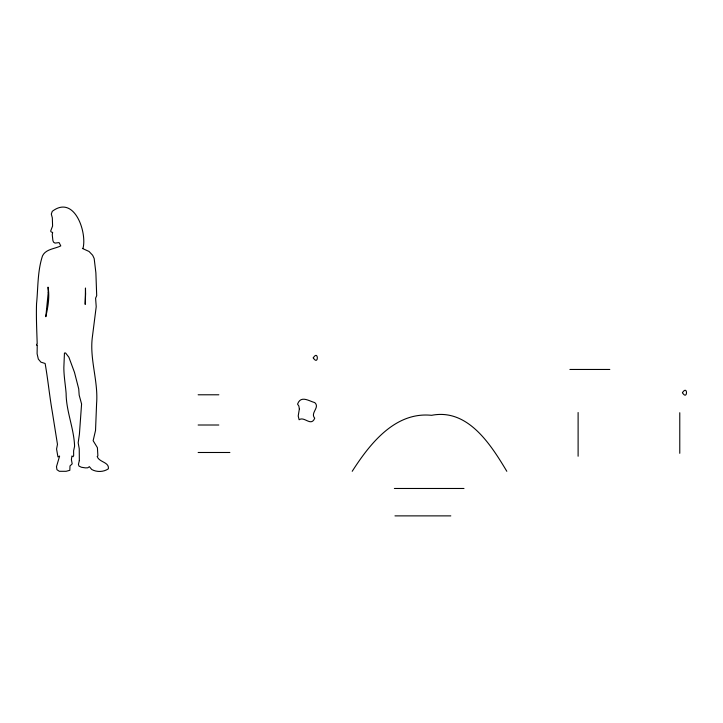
<?xml version="1.0" encoding="UTF-8"?>
<svg xmlns="http://www.w3.org/2000/svg" width="723" height="723" viewBox="0 0 723 723"><rect width="100%" height="100%" fill="white"/><g stroke="black" fill="none" stroke-linecap="round" stroke-linejoin="round"><path stroke-width="1.08" d="M79.34 460.623L79.241 448.73L78.174 442.828L79.403 434.261L81.582 403.985L79.178 395.138L78.726 388.911L74.478 372.354L68.884 357.243L65.585 352.969L64.455 353.059L63.85 367.546C63.859 376.258 65.432 384.763 66.118 393.42C66.173 411.206 73.936 428.197 74.596 446.236L73.61 450.8L73.647 455.626L73.059 456.683L71.929 455.978L71.387 459.593L72.192 463.868L69.995 465.946L69.833 470.302L66.145 471.297L59.34 471.297L56.954 469.706L56.484 466.687L59.62 456.032L57.939 456.936L56.566 449.046L57.469 444.374L52.309 411.947C49.507 395.897 47.971 379.629 45.133 363.479L40.895 362.142L38.328 359.078L37.108 353.791L37.235 345.124L36.746 345.341L36.521 344.247L37.198 343.904C36.792 330.628 36.096 317.017 36.548 303.696C38.147 287.781 37.415 271.261 42.503 255.879C45.784 248.983 54.749 248.938 60.777 245.892L59.105 242.594L55.02 243.091L53.547 242.178L52.896 240.533L52.237 234.632L52.652 232.417L51.179 231.966L50.673 231.062L52.589 226.037L52.327 217.858L51.315 214.071L52.264 211.333C74.306 194.469 87.067 232.011 83.064 248.088L82.386 248.441L89.056 251.477L92.652 255.255L94.171 258.491L95.879 272.824L96.701 295.689L95.599 298.192L96.213 306.697L92.39 336.855C89.39 358.997 98.418 381.148 96.593 403.542L95.535 430.411L93.14 440.705L97.415 447.673L97.894 455.924L97.189 456.43C98.915 462.359 109.426 461.925 108.387 468.811C103.561 472.119 96.801 472.318 91.722 469.489L89.363 466.66L87.736 467.808L85.441 467.88L81.455 467.266L78.979 466.082L78.436 464.374L79.313 460.641M352.209 471.297C369.778 443.886 395.074 411.523 431.586 415.318C467.953 408.206 490.863 444.717 506.814 471.297M569.905 369.462L609.814 369.462M198.138 394.785L218.843 394.785M198.138 425.007L218.807 425.007M198.138 452.49L229.887 452.49M394.378 488.477L463.994 488.477M394.966 515.879L450.809 515.879M679.774 412.716L679.774 453.312M578.111 412.517L578.111 456.24M313.249 357.876C318.753 366.38 318.599 349.29 313.249 357.876M682.431 392.706C687.681 401.211 687.989 384.302 682.44 392.652M85.585 293.981L85.197 304.392L85.477 288.016L85.585 293.981M48.224 292.661L45.82 316.71C47.944 307.031 49.824 297.017 48.034 287.121L48.224 292.661M299.358 408.902L298.21 416.005L299.114 419.765C304.365 415.933 311.071 427.148 314.731 418.201C309.905 412.851 320.325 407.447 314.731 402.584C308.866 401.012 300.84 395.029 297.551 404.148L298.834 405.974L299.358 408.902"/></g></svg>
